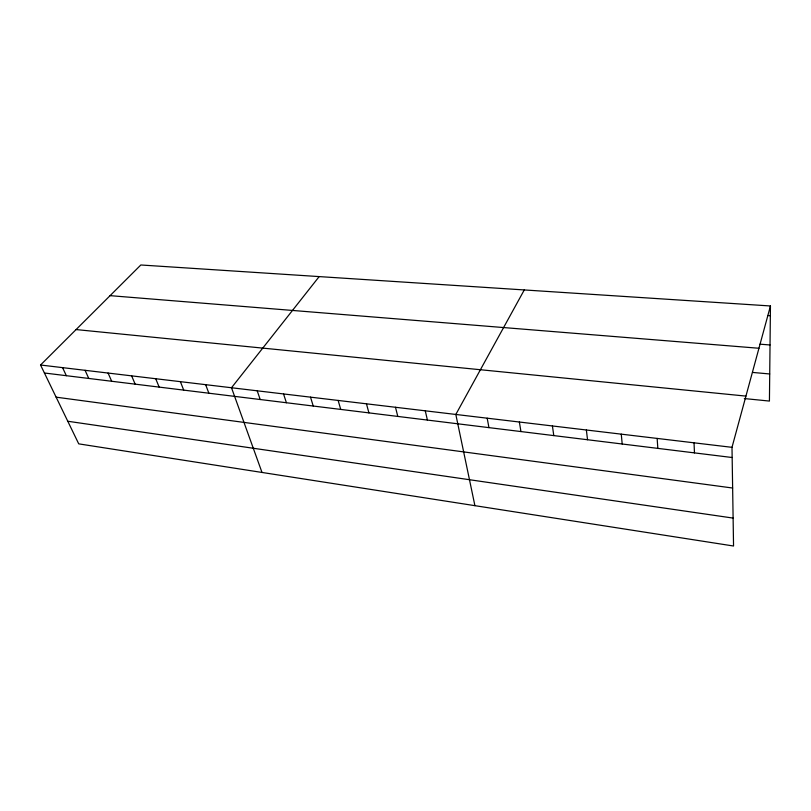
<?xml version="1.0" encoding="UTF-8"?>
<svg xmlns="http://www.w3.org/2000/svg" width="811" height="811" viewBox="0 0 811 811"><rect width="100%" height="100%" fill="white"/><g stroke="black" fill="none" stroke-linecap="round" stroke-linejoin="round"><path stroke-width="1.22" d="M770.45 305.97L731.998 447.337L733.549 546.016L78.728 443.86L40.55 365.011L140.83 264.984L770.45 305.97L769.426 401.07L744.326 398.556M524.271 289.953L455.823 414.451L474.911 505.669M319.179 276.592L231.5 387.739L262.004 472.458M767.885 315.53L770.349 315.702M759.998 344.178L770.024 344.969M110.093 295.65L758.944 348.264M752.507 372.421L769.71 373.972M76.082 329.57L745.938 396.103M40.55 365.011L731.998 447.337M44.423 372.999L732.161 457.516M56.121 397.167L732.637 488.029M67.779 421.254L733.114 518.087M62.559 367.626L66.35 375.696M85.064 370.303L88.774 378.453M108.076 373.05L111.695 381.271M131.625 375.848L135.153 384.15M155.722 378.717L159.149 387.1M180.387 381.657L183.712 390.121M205.639 384.667L208.863 393.213M257.209 390.801L260.199 399.519M283.536 393.943L286.405 402.743M310.512 397.147L313.239 406.037M338.136 400.441L340.732 409.413M366.46 403.807L368.914 412.88M395.494 407.264L397.785 416.428M425.278 410.812L427.407 420.068M487.178 418.182L488.952 427.63M519.364 422.014L520.946 431.553M552.413 425.947L553.791 435.598M586.373 429.992L587.529 439.744M621.267 434.149L622.199 444.002M657.143 438.427L657.833 448.382M694.034 442.816L694.469 452.883"/></g></svg>
